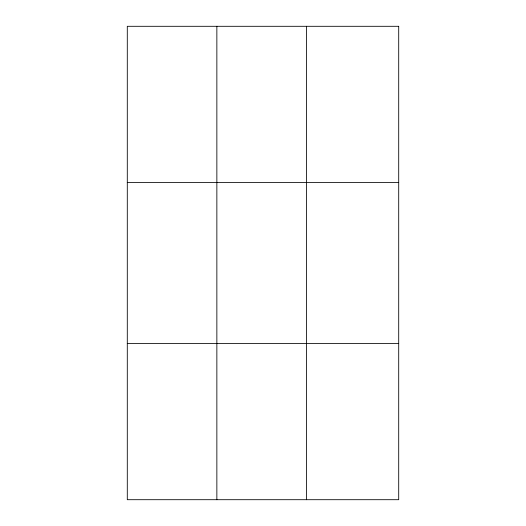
<?xml version="1.0" encoding="UTF-8"?>
<svg xmlns="http://www.w3.org/2000/svg" width="526" height="526" viewBox="0 0 526 526"><rect width="100%" height="100%" fill="white"/><g stroke="black" fill="none" stroke-linecap="round" stroke-linejoin="round"><path stroke-width="0.79" d="M216.857 26.3L216.857 499.7M306.428 26.3L306.428 499.7M127.292 182.522L398.708 182.522M127.292 343.478L398.708 343.478M398.708 26.3L398.708 499.7L127.292 499.7L127.292 26.3L398.708 26.3"/></g></svg>
